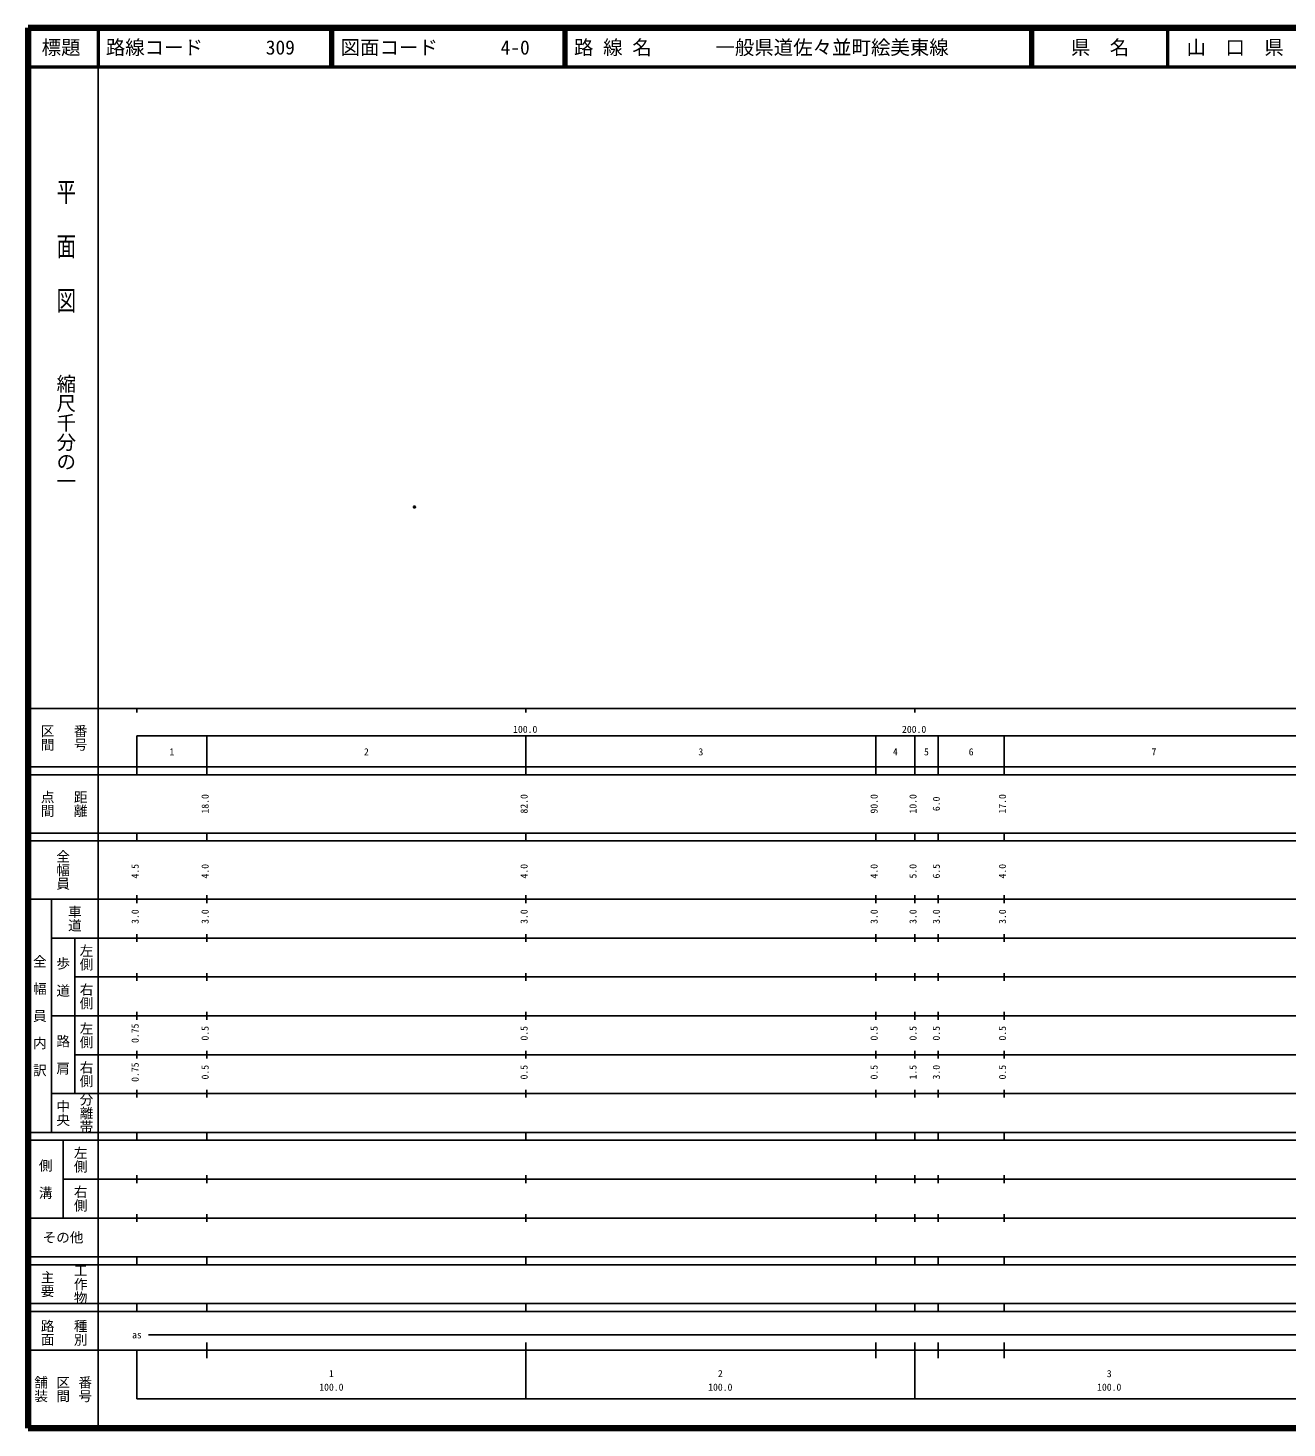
# Model space of a CAD drawing. Units: millimetres on the paper. Extents: x 40 to 680, y 20 to 380.
# Drawn here: x 40 to 363.7, y 20 to 380 of the extents above; entities that cross this region are included whole.
import ezdxf
from ezdxf.enums import TextEntityAlignment as Align

# ---------------------------------------------------------------- set-up
doc = ezdxf.new("R2010")
doc.units = ezdxf.units.MM
doc.header["$PDMODE"] = 32
doc.header["$PDSIZE"] = 0.5
doc.layers.add('M-OTRS', color=6, linetype='Continuous')
doc.layers.add('M-TTL-TXT', color=7, linetype='Continuous')
for name, color, linetype, lineweight in [('M-TTL', 2, 'Continuous', 140), ('M-TTL-BAND', 7, 'Continuous', 25), ('M-TTL-LINE', 7, 'Continuous', 50)]:
    doc.layers.add(name, color=color, linetype=linetype, lineweight=lineweight)
doc.styles.add('@ＭＳ ゴシック', font='')
doc.styles.add('ＭＳ ゴシック', font='')
doc.styles.get('@ＭＳ ゴシック').set_extended_font_data('@MS Gothic')
doc.styles.get('ＭＳ ゴシック').set_extended_font_data('MS Gothic')

msp = doc.modelspace()

# ---------------------------------------------------------------- linework, layer by layer
at = {"layer": 'M-OTRS'}
msp.add_point((139.347, 256.831), dxfattribs=at)
at = {"layer": 'M-TTL'}
for p, q in [((40, 380), (40, 20)), ((680, 380), (40, 380)), ((40, 20), (680, 20))]:
    msp.add_line(p, q, dxfattribs=at)
at = {"layer": 'M-TTL-BAND'}
for p, q in [((58, 370), (58, 20)), ((40, 205), (579, 205)), ((68, 205), (68, 204)), ((168, 205), (168, 204)), ((268, 205), (268, 204)), ((68, 198), (579, 198)), ((68, 198), (68, 188)), ((86, 188), (86, 198)), ((168, 188), (168, 198)), ((258, 188), (258, 198)), ((268, 188), (268, 198)), ((274, 188), (274, 198)), ((291, 188), (291, 198)), ((40, 190), (579, 190)), ((40, 188), (579, 188)), ((40, 173), (579, 173)), ((68, 171), (68, 173)), ((86, 171), (86, 173)), ((168, 171), (168, 173)), ((258, 171), (258, 173)), ((268, 171), (268, 173)), ((274, 171), (274, 173)), ((291, 171), (291, 173)), ((40, 171), (579, 171)), ((40, 156), (579, 156)), ((46, 96), (46, 156)), ((68, 155), (68, 157)), ((86, 155), (86, 157)), ((168, 155), (168, 157)), ((258, 155), (258, 157)), ((268, 155), (268, 157)), ((274, 155), (274, 157)), ((291, 155), (291, 157)), ((46, 146), (579, 146)), ((52, 146), (52, 106)), ((68, 145), (68, 147)), ((86, 145), (86, 147)), ((168, 145), (168, 147)), ((258, 145), (258, 147)), ((268, 145), (268, 147)), ((274, 145), (274, 147)), ((291, 145), (291, 147)), ((68, 135), (68, 137)), ((86, 135), (86, 137)), ((168, 135), (168, 137)), ((258, 135), (258, 137)), ((268, 135), (268, 137)), ((274, 135), (274, 137)), ((291, 135), (291, 137)), ((52, 136), (579, 136)), ((46, 126), (579, 126)), ((68, 125), (68, 127)), ((86, 125), (86, 127)), ((168, 125), (168, 127)), ((258, 125), (258, 127)), ((268, 125), (268, 127)), ((274, 125), (274, 127)), ((291, 125), (291, 127)), ((52, 116), (579, 116)), ((68, 115), (68, 117)), ((86, 115), (86, 117)), ((168, 115), (168, 117)), ((258, 115), (258, 117)), ((268, 115), (268, 117)), ((274, 115), (274, 117)), ((291, 115), (291, 117)), ((46, 106), (579, 106)), ((68, 105), (68, 107)), ((86, 105), (86, 107)), ((168, 105), (168, 107)), ((258, 105), (258, 107)), ((268, 105), (268, 107)), ((274, 105), (274, 107)), ((291, 105), (291, 107)), ((40, 96), (579, 96)), ((40, 94), (579, 94)), ((49, 94), (49, 74)), ((68, 94), (68, 96)), ((86, 94), (86, 96)), ((168, 94), (168, 96)), ((258, 94), (258, 96)), ((268, 94), (268, 96)), ((274, 94), (274, 96)), ((291, 94), (291, 96)), ((49, 84), (579, 84)), ((68, 83), (68, 85)), ((86, 83), (86, 85)), ((168, 83), (168, 85)), ((258, 83), (258, 85)), ((268, 83), (268, 85)), ((274, 83), (274, 85)), ((291, 83), (291, 85)), ((40, 74), (579, 74)), ((68, 73), (68, 75)), ((86, 73), (86, 75)), ((168, 73), (168, 75)), ((258, 73), (258, 75)), ((268, 73), (268, 75)), ((274, 73), (274, 75)), ((291, 73), (291, 75)), ((40, 64), (579, 64)), ((40, 62), (579, 62)), ((68, 62), (68, 64)), ((86, 62), (86, 64)), ((168, 62), (168, 64)), ((258, 62), (258, 64)), ((268, 62), (268, 64)), ((274, 62), (274, 64)), ((291, 62), (291, 64)), ((40, 52), (579, 52)), ((68, 50), (68, 52)), ((86, 50), (86, 52)), ((168, 50), (168, 52)), ((258, 50), (258, 52)), ((268, 50), (268, 52)), ((274, 50), (274, 52)), ((291, 50), (291, 52)), ((40, 50), (579, 50)), ((71, 44), (565, 44)), ((40, 40), (579, 40)), ((68, 40), (68, 27.5)), ((86, 38), (86, 42)), ((168, 27.5), (168, 42)), ((258, 38), (258, 42)), ((268, 27.5), (268, 42)), ((274, 38), (274, 42)), ((291, 38), (291, 42)), ((68, 27.5), (579, 27.5))]:
    msp.add_line(p, q, dxfattribs=at)
at = {"layer": 'M-TTL-LINE'}
for p, q in [((58, 380), (58, 370)), ((117.75, 380), (117.75, 370)), ((118.25, 380), (118.25, 370)), ((177.75, 380), (177.75, 370)), ((178.25, 380), (178.25, 370)), ((297.75, 380), (297.75, 370)), ((298.25, 380), (298.25, 370)), ((333, 380), (333, 370)), ((40, 370), (680, 370))]:
    msp.add_line(p, q, dxfattribs=at)

# ---------------------------------------------------------------- texts
at = {"layer": 'M-TTL-BAND', "style": '@ＭＳ ゴシック', "width": 1.4}
msp.add_text('平  面  図', height=3.666, rotation=270, dxfattribs=at).set_placement((49.777, 306.475), align=Align.MIDDLE_RIGHT)
at = {"layer": 'M-TTL-BAND', "style": '@ＭＳ ゴシック'}
msp.add_text('縮尺千分の一', height=3.666, rotation=270, dxfattribs=at).set_placement((49.777, 261.03), align=Align.MIDDLE_RIGHT)
for s, p in [('区間', (45, 197.5)), ('番号', (53.5, 197.5)), ('点間', (45, 180.5)), ('距離', (53.5, 180.5)), ('全幅員', (49, 163.5)), ('車道', (52, 151)), ('左側', (55, 141)), ('全\u3000幅\u3000員\u3000内\u3000訳', (43, 126)), ('歩\u3000道', (49, 136)), ('右側', (55, 131)), ('左側', (55, 121)), ('路\u3000肩', (49, 116)), ('右側', (55, 111)), ('分離帯', (55, 101)), ('中央', (49, 101)), ('左側', (53.5, 89)), ('側\u3000溝', (44.5, 84)), ('右側', (53.5, 79)), ('工作物', (53.5, 57)), ('主要', (45, 57)), ('路面', (45, 44.5)), ('種別', (53.5, 44.5)), ('舗装', (43.333, 30)), ('区間', (49, 30)), ('番号', (54.667, 30))]:
    msp.add_text(s, height=2.566, rotation=270, dxfattribs=at).set_placement(p, align=Align.MIDDLE_CENTER)
at = {"layer": 'M-TTL-BAND', "style": 'ＭＳ ゴシック'}
for s, p in [('100.0', (167.844, 198.195)), ('200.0', (267.844, 198.195)), ('1', (77, 192.405)), ('2', (127, 192.405)), ('3', (213, 192.405)), ('4', (263, 192.405)), ('5', (271, 192.405)), ('6', (282.5, 192.405)), ('7', (329.5, 192.405)), ('as', (68, 42.5)), ('1', (118, 32.523)), ('2', (218, 32.523)), ('3', (318, 32.523)), ('100.0', (118, 29.033)), ('100.0', (218, 29.033)), ('100.0', (318, 29.033))]:
    msp.add_text(s, height=1.833, dxfattribs=at).set_placement(p, align=Align.BOTTOM_CENTER)
for s, p in [('18.0', (87, 180.5)), ('82.0', (169, 180.5)), ('90.0', (259, 180.5)), ('10.0', (269, 180.5)), ('6.0', (275, 180.5)), ('17.0', (292, 180.5)), ('4.5', (69, 163.174)), ('4.0', (87, 163.174)), ('4.0', (169, 163.174)), ('4.0', (259, 163.174)), ('5.0', (269, 163.174)), ('6.5', (275, 163.174)), ('4.0', (292, 163.174)), ('3.0', (69, 151.5)), ('3.0', (87, 151.5)), ('3.0', (169, 151.5)), ('3.0', (259, 151.5)), ('3.0', (269, 151.5)), ('3.0', (275, 151.5)), ('3.0', (292, 151.5)), ('0.75', (69, 121.5)), ('0.5', (87, 121.5)), ('0.5', (169, 121.5)), ('0.5', (259, 121.5)), ('0.5', (269, 121.5)), ('0.5', (275, 121.5)), ('0.5', (292, 121.5)), ('0.75', (69, 111.5)), ('0.5', (87, 111.5)), ('0.5', (169, 111.5)), ('0.5', (259, 111.5)), ('1.5', (269, 111.5)), ('3.0', (275, 111.5)), ('0.5', (292, 111.5))]:
    msp.add_text(s, height=1.833, rotation=90, dxfattribs=at).set_placement(p, align=Align.BOTTOM_CENTER)
msp.add_text('その他', height=2.566, dxfattribs=at).set_placement((49, 69), align=Align.MIDDLE_CENTER)
at = {"layer": 'M-TTL-TXT', "style": 'ＭＳ ゴシック'}
for s, p in [('標題', (48.5, 375)), ('県\u3000名', (315.625, 375)), ('山\u3000口\u3000県', (350.375, 375))]:
    msp.add_text(s, height=3.666, dxfattribs=at).set_placement(p, align=Align.MIDDLE_CENTER)
for s, p in [('路線コード', (60, 375)), ('309', (101.142, 375)), ('図面コード', (120.38, 375)), ('4-0', (161.521, 375)), ('路 線 名', (180.38, 375)), ('一般県道佐々並町絵美東線', (216.734, 375))]:
    msp.add_text(s, height=3.666, dxfattribs=at).set_placement(p, align=Align.MIDDLE_LEFT)

doc.saveas('drawing.dxf')
